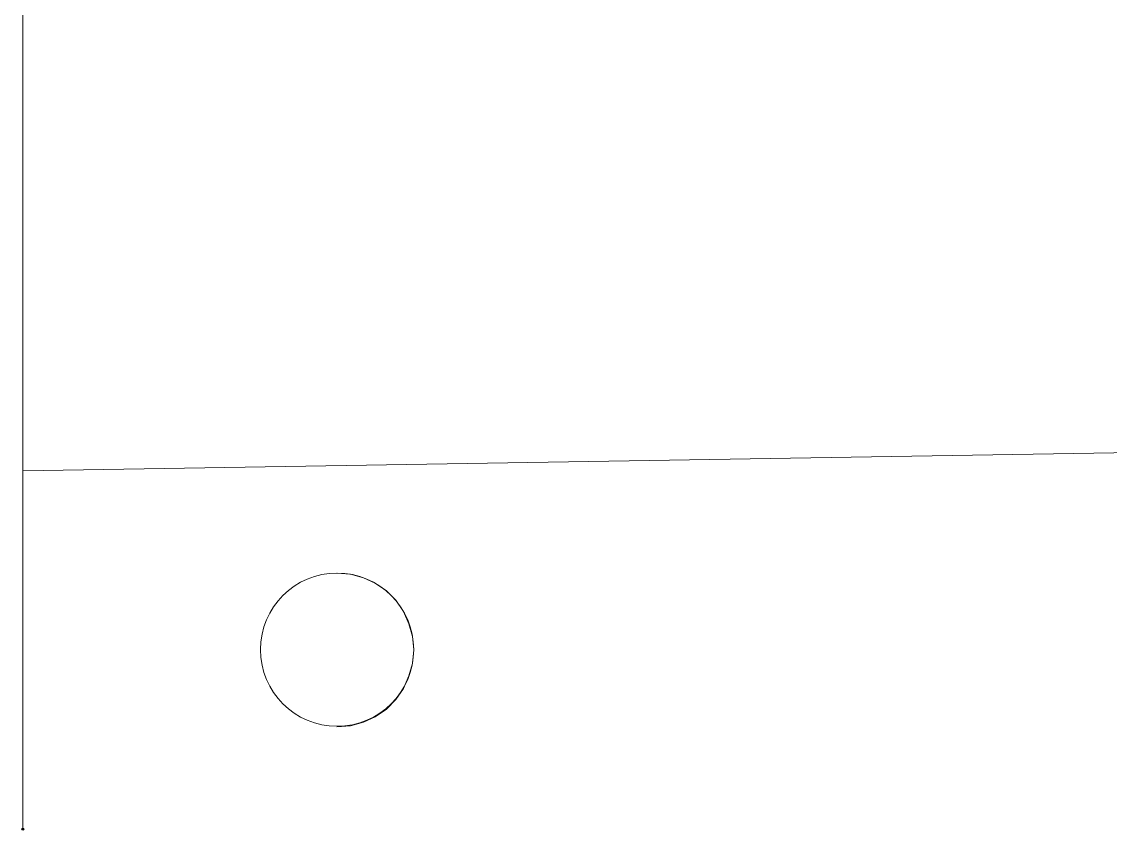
# Model space of a CAD drawing. Header units: centimetres. Extents: x -233 to -82, y 123 to 153.
# Drawn here: x -232.608 to -228.712, y 131.471 to 134.36 of the extents above; entities that cross this region are included whole.
import ezdxf

# ---------------------------------------------------------------- set-up
doc = ezdxf.new("R2010")
doc.units = ezdxf.units.CM
doc.header["$MEASUREMENT"] = 0
doc.layers.add('layer 1', color=7, linetype='Continuous')

msp = doc.modelspace()

# ---------------------------------------------------------------- linework, layer by layer
at = {"layer": 'layer 1', "color": 1, "lineweight": 9}
for points in [[(-232.60443, 132.75349), (-232.60443, 132.75349), (-232.60443, 136.0068), (-232.60443, 136.0068)], [(-232.60443, 132.75349), (-232.60443, 132.75349), (-172.60328, 133.73985), (-172.60328, 133.73985)]]:
    msp.add_open_spline(points, degree=3, dxfattribs=at)
for points, knots in [([(-232.60443, 132.75349), (-232.60443, 132.75349), (-232.60443, 132.75349), (-232.60443, 132.75349), (-232.60443, 132.75349), (-232.60443, 132.75349), (-232.60443, 131.47079), (-232.60443, 131.47079), (-232.60443, 131.47079), (-232.60443, 131.47079), (-232.60443, 132.75349), (-232.60443, 132.75349)], [0, 0, 0, 0, 0.25, 0.25, 0.25, 0.25, 0.5, 0.5, 0.5, 0.5, 1, 1, 1, 1]), ([(-231.47942, 131.83909), (-231.32804, 131.83909), (-231.20531, 131.96182), (-231.20531, 132.11324), (-231.20531, 132.11324), (-231.20531, 132.26461), (-231.32804, 132.38731), (-231.47942, 132.38731), (-231.47942, 132.38731), (-231.63083, 132.38731), (-231.75353, 132.26461), (-231.75353, 132.11324), (-231.75353, 132.11324), (-231.75353, 131.96182), (-231.63083, 131.83909), (-231.47942, 131.83909)], [0, 0, 0, 0, 0.2, 0.2, 0.2, 0.2, 0.4, 0.4, 0.4, 0.4, 0.6, 0.6, 0.6, 0.6, 1, 1, 1, 1]), ([(-231.48048, 132.38731), (-231.48048, 132.38731), (-231.4318, 132.38308), (-231.4318, 132.38308), (-231.4318, 132.38308), (-231.4318, 132.38308), (-231.38523, 132.37038), (-231.38523, 132.37038), (-231.38523, 132.37038), (-231.38523, 132.37038), (-231.3429, 132.35133), (-231.3429, 132.35133), (-231.3429, 132.35133), (-231.3429, 132.35133), (-231.30268, 132.32381), (-231.30268, 132.32381), (-231.30268, 132.32381), (-231.30268, 132.32381), (-231.26882, 132.28994), (-231.26882, 132.28994), (-231.26882, 132.28994), (-231.26882, 132.28994), (-231.2413, 132.24973), (-231.2413, 132.24973), (-231.2413, 132.24973), (-231.2413, 132.24973), (-231.22225, 132.20528), (-231.22225, 132.20528), (-231.22225, 132.20528), (-231.22225, 132.20528), (-231.20955, 132.16083), (-231.20955, 132.16083), (-231.20955, 132.16083), (-231.20955, 132.16083), (-231.20532, 132.11214), (-231.20532, 132.11214), (-231.20532, 132.11214), (-231.20532, 132.11214), (-231.20955, 132.06346), (-231.20955, 132.06346), (-231.20955, 132.06346), (-231.20955, 132.06346), (-231.22225, 132.01904), (-231.22225, 132.01904), (-231.22225, 132.01904), (-231.22225, 132.01904), (-231.2413, 131.97456), (-231.2413, 131.97456), (-231.2413, 131.97456), (-231.2413, 131.97456), (-231.26882, 131.93434), (-231.26882, 131.93434), (-231.26882, 131.93434), (-231.26882, 131.93434), (-231.30268, 131.90048), (-231.30268, 131.90048), (-231.30268, 131.90048), (-231.30268, 131.90048), (-231.3429, 131.87296), (-231.3429, 131.87296), (-231.3429, 131.87296), (-231.3429, 131.87296), (-231.38523, 131.85391), (-231.38523, 131.85391), (-231.38523, 131.85391), (-231.38523, 131.85391), (-231.4318, 131.84121), (-231.4318, 131.84121), (-231.4318, 131.84121), (-231.4318, 131.84121), (-231.48048, 131.83698), (-231.48048, 131.83698)], [0, 0, 0, 0, 0.0526316, 0.0526316, 0.0526316, 0.0526316, 0.1052632, 0.1052632, 0.1052632, 0.1052632, 0.1578947, 0.1578947, 0.1578947, 0.1578947, 0.2105263, 0.2105263, 0.2105263, 0.2105263, 0.2631579, 0.2631579, 0.2631579, 0.2631579, 0.3157895, 0.3157895, 0.3157895, 0.3157895, 0.3684211, 0.3684211, 0.3684211, 0.3684211, 0.4210526, 0.4210526, 0.4210526, 0.4210526, 0.4736842, 0.4736842, 0.4736842, 0.4736842, 0.5263158, 0.5263158, 0.5263158, 0.5263158, 0.5789474, 0.5789474, 0.5789474, 0.5789474, 0.6315789, 0.6315789, 0.6315789, 0.6315789, 0.6842105, 0.6842105, 0.6842105, 0.6842105, 0.7368421, 0.7368421, 0.7368421, 0.7368421, 0.7894737, 0.7894737, 0.7894737, 0.7894737, 0.8421053, 0.8421053, 0.8421053, 0.8421053, 0.8947368, 0.8947368, 0.8947368, 0.8947368, 1, 1, 1, 1])]:
    msp.add_open_spline(points, degree=3, knots=knots, dxfattribs=at)
at = {"layer": 'layer 1', "color": 1}
msp.add_open_spline([(-232.60442, 131.47079), (-232.60442, 131.47079), (-232.60061, 131.47079), (-232.60061, 131.47079), (-232.60061, 131.47079), (-232.60061, 131.47289), (-232.60232, 131.4746), (-232.60442, 131.4746), (-232.60442, 131.4746), (-232.60652, 131.4746), (-232.60823, 131.47289), (-232.60823, 131.47079), (-232.60823, 131.47079), (-232.60823, 131.46869), (-232.60652, 131.46698), (-232.60442, 131.46698), (-232.60442, 131.46698), (-232.60232, 131.46698), (-232.60061, 131.46869), (-232.60061, 131.47079), (-232.60061, 131.47079), (-232.60061, 131.47079), (-232.60442, 131.47079), (-232.60442, 131.47079)], degree=3, knots=[0, 0, 0, 0, 0.1428571, 0.1428571, 0.1428571, 0.1428571, 0.2857143, 0.2857143, 0.2857143, 0.2857143, 0.4285714, 0.4285714, 0.4285714, 0.4285714, 0.5714286, 0.5714286, 0.5714286, 0.5714286, 0.7142857, 0.7142857, 0.7142857, 0.7142857, 1, 1, 1, 1], dxfattribs=at)

doc.saveas('drawing.dxf')
